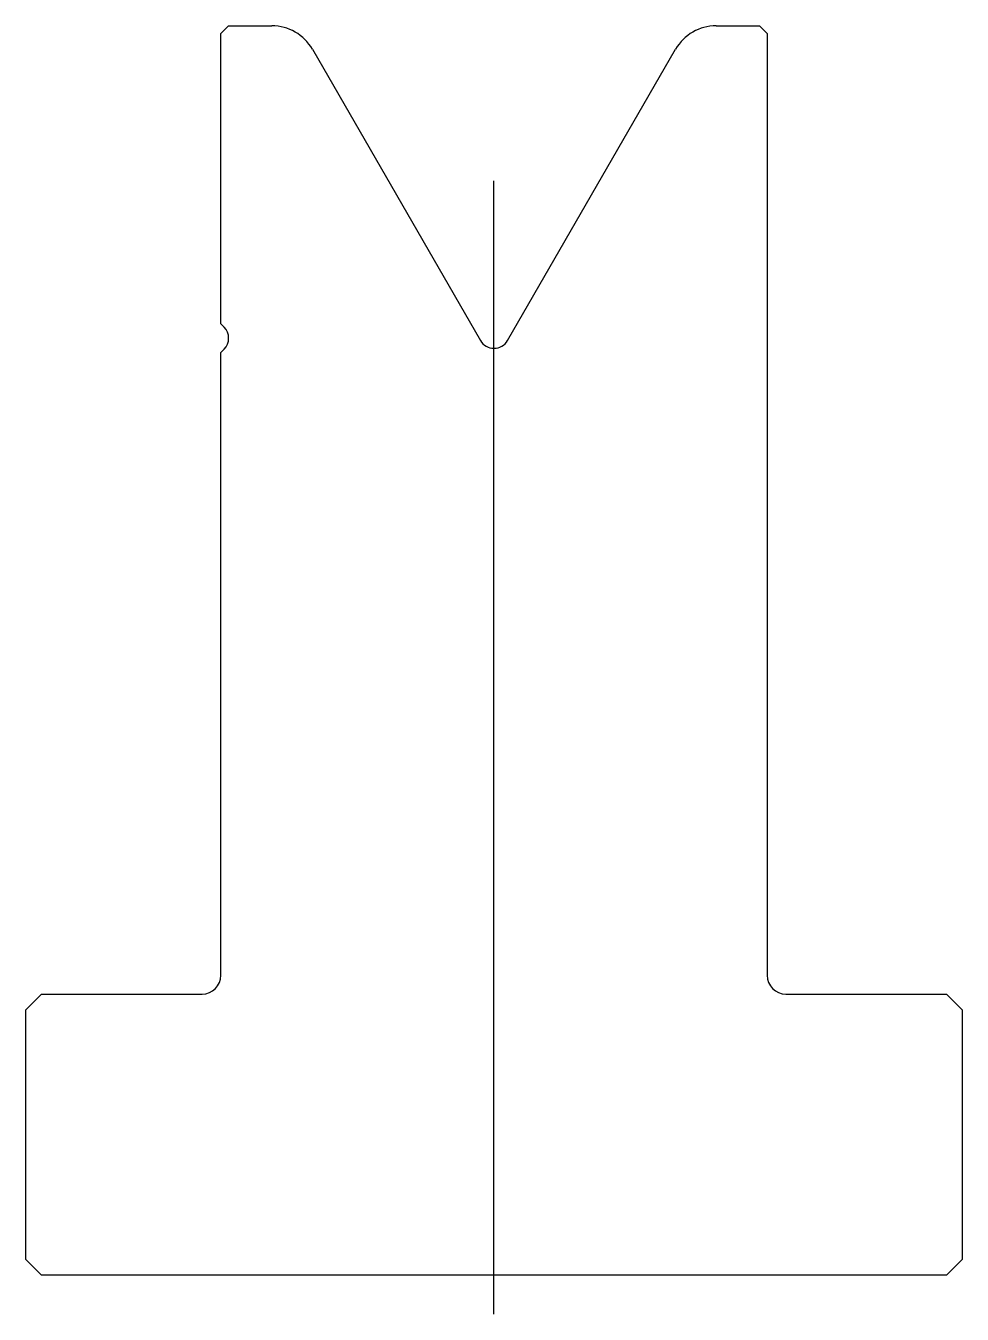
# Model space of a CAD drawing. Header units: metres. Extents: x -27.7 to 32.3, y -37.4 to 45.1.
import ezdxf

# ---------------------------------------------------------------- set-up
doc = ezdxf.new("R2010")
doc.units = ezdxf.units.M

msp = doc.modelspace()

# ---------------------------------------------------------------- linework, layer by layer
for p, q in [((-14.703734, 45.111473), (-15.203734, 44.611473)), ((-15.203734, 26.025687), (-15.203734, 44.611473)), ((-14.703734, 45.111473), (-11.935785, 45.111473)), ((16.528317, 45.111473), (19.296266, 45.111473)), ((19.796266, 44.611473), (19.296266, 45.111473)), ((19.796266, 44.611473), (19.796266, -15.688527)), ((-9.337709, 43.611473), (1.43024, 24.960838)), ((3.162291, 24.960838), (13.93024, 43.611473)), ((2.296266, -37.388527), (2.296266, 35.188396)), ((-15.203734, 26.025687), (-14.996628, 25.81858)), ((-14.996628, 24.404367), (-15.203734, 24.19726)), ((-15.203734, -15.688527), (-15.203734, 24.19726)), ((-26.703734, -16.888527), (-27.703734, -17.888527)), ((-26.703734, -16.888527), (-16.403734, -16.888527)), ((20.996266, -16.888527), (31.296266, -16.888527)), ((32.296266, -17.888527), (31.296266, -16.888527)), ((-27.703734, -33.888527), (-27.703734, -17.888527)), ((32.296266, -17.888527), (32.296266, -33.888527)), ((-27.703734, -33.888527), (-26.703734, -34.888527)), ((31.296266, -34.888527), (32.296266, -33.888527)), ((31.296266, -34.888527), (-26.703734, -34.888527))]:
    msp.add_line(p, q)
for centre, radius, start, end in [((-11.935785, 42.111473), 3, 30, 90), ((16.528317, 42.111473), 3, 90, 150), ((-15.703734, 25.111473), 1, 315, 45), ((2.296266, 25.460838), 1, 210, 330), ((-16.403734, -15.688527), 1.2, 270, 0), ((20.996266, -15.688527), 1.2, 180, 270)]:
    msp.add_arc(centre, radius, start, end)

doc.saveas('drawing.dxf')
